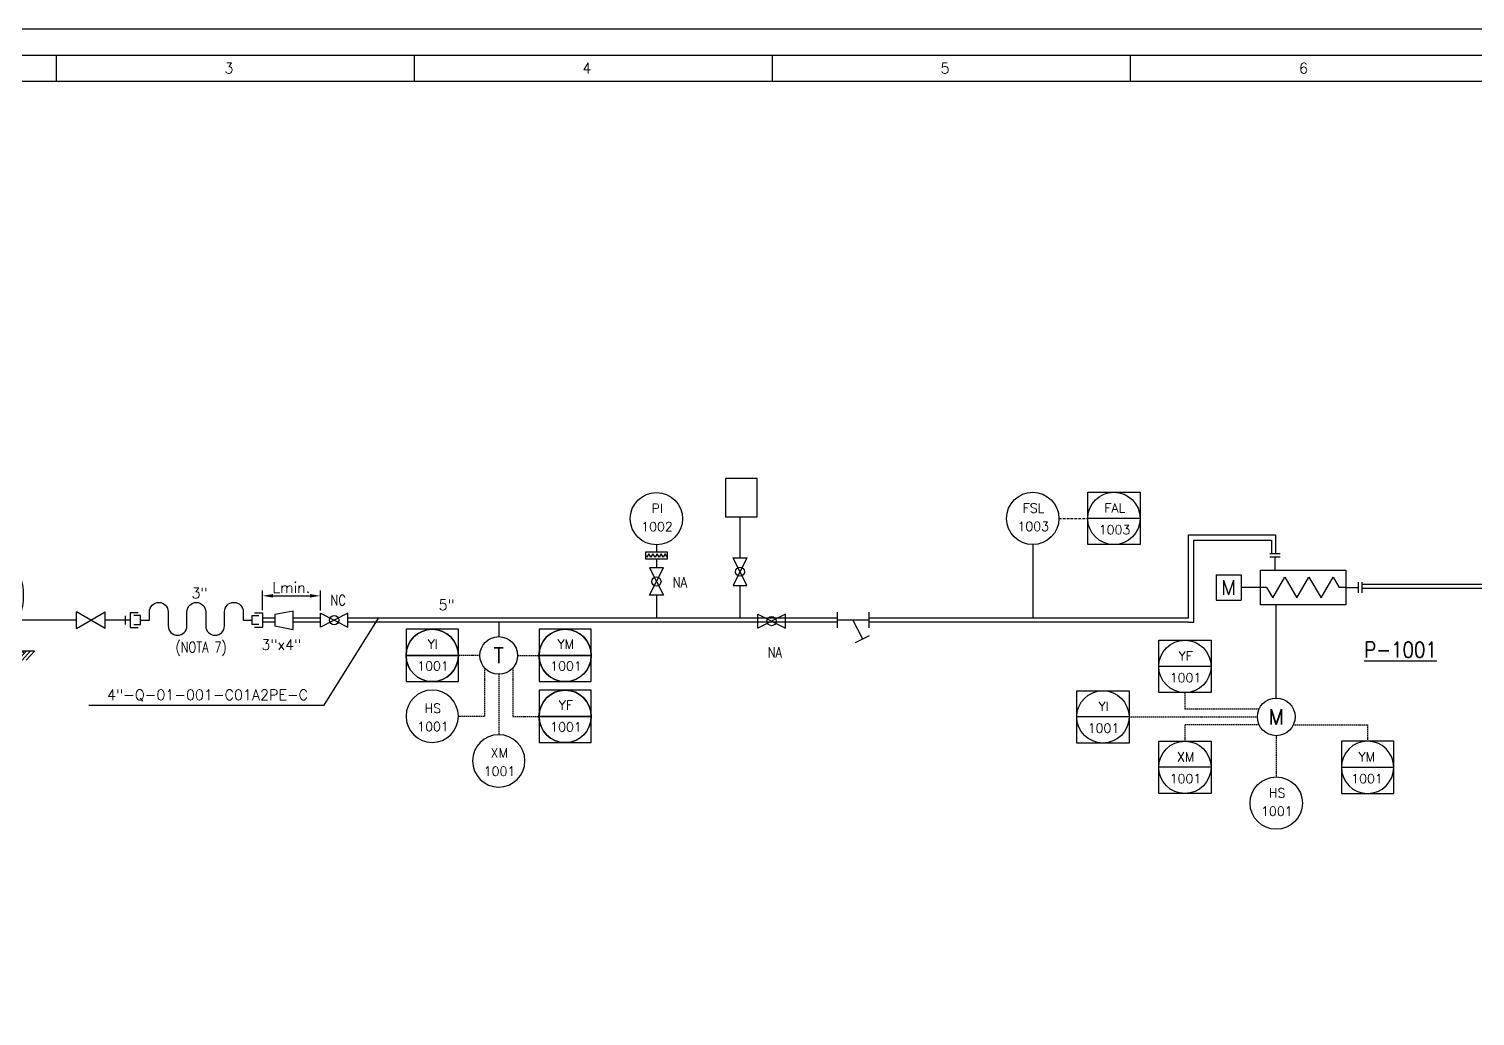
# Model space of a CAD drawing. Header units: metres. Extents: x 142 to 2995, y 1649 to 2243.
# Drawn here: x 2295.8 to 2572.2, y 2054.3 to 2243 of the extents above; entities that cross this region are included whole.
import ezdxf
from ezdxf.enums import TextEntityAlignment as Align

# ---------------------------------------------------------------- set-up
doc = ezdxf.new("R2010")
doc.units = ezdxf.units.M
doc.linetypes.add('RAYITAS', pattern=[0.375, 0.25, -0.125])
doc.linetypes.add('TRAZOS', pattern=[0.75, 0.5, -0.25])
for name, color, linetype in [('CAJETIN', 1, 'Continuous'), ('CARGACAMIONES', 7, 'Continuous'), ('COTAS', 4, 'Continuous'), ('EQUIPOS', 5, 'Continuous'), ('EQUIPOS 02', 1, 'Continuous'), ('FORMATO', 7, 'Continuous'), ('INSTRUMENTOS', 1, 'Continuous'), ('TEX', 7, 'Continuous'), ('TEX EQUIPOS', 6, 'Continuous'), ('TEXTO-VALVULAS Y ACCESORIOS', 7, 'Continuous'), ('TUBERIA', 5, 'Continuous'), ('TUBERÍA2', 1, 'TRAZOS'), ('VALVULAS Y ACCESORIOS', 1, 'Continuous')]:
    doc.layers.add(name, color=color, linetype=linetype)
doc.layers.add('TUBERÍA3', color=1, linetype='Continuous', true_color=0xff0000)
doc.styles.add('PY', font='ROMANS.shx')
doc.styles.add('PY1', font='ROMANS.shx', dxfattribs={"width": 0.8})
doc.linetypes.add('SEÑAL_MECANICA2', pattern='A,4.411183,["o",PY,S=4.130212,R=360,X=0,Y=-1.374288],0.588817,-0.374158,["",PY,S=2,R=360,X=0,Y=-0.688262],-2.183682', length=7.55784)
doc.dimstyles.new('1-5', dxfattribs={"dimtxt": 2, "dimasz": 2, "dimexe": 1, "dimexo": 0.5, "dimgap": 0.6, "dimtad": 1, "dimdec": 0, "dimlfac": 5, "dimzin": 0, "dimdsep": 46, "dimtxsty": 'PY', "dimcen": 0.7, "dimclrd": 4, "dimclre": 4, "dimclrt": 7, "dimazin": 0, "dimtfac": 1, "dimtdec": 0, "dimtofl": 0, "dimtmove": 0, "dimatfit": 3, "dimfxl": 1, "dimtolj": 1, "dimtzin": 0, "dimarcsym": 0})

# ---------------------------------------------------------------- blocks, each defined once
blk = doc.blocks.new('CAMION CISTERNA ALZ')
at = {"layer": 'CAJETIN', "color": 4, "linetype": 'RAYITAS'}
blk.add_line((38.62, 22.25), (38.62, 7.95), dxfattribs=at)
at = {"layer": 'CARGACAMIONES', "color": 4, "linetype": 'ByBlock'}
for p, q in [((55.71, 22.25), (6.06, 22.25)), ((6.06, 22.25), (6.06, 7.95)), ((17.4, 22.25), (17.4, 9.88)), ((17.83, 22.25), (17.83, 9.88)), ((33.2, 23.63), (29.46, 23.63)), ((29.46, 23.13), (29.46, 23.63)), ((33.2, 23.38), (29.46, 23.38)), ((33.2, 23.13), (29.46, 23.13)), ((29.73, 23.13), (29.73, 22.25)), ((30.12, 22.09), (30.12, 4.63)), ((32.54, 21.43), (30.12, 21.43)), ((32.54, 20.66), (30.12, 20.66)), ((32.54, 19.89), (30.12, 19.89)), ((32.54, 22.09), (32.54, 4.63)), ((32.91, 22.25), (32.91, 23.13)), ((33.2, 23.63), (33.2, 23.13)), ((43.94, 22.25), (43.94, 9.88)), ((44.37, 22.25), (44.37, 9.88)), ((55.71, 22.25), (55.71, 7.95)), ((62.23, 7.75), (62.23, 21.05)), ((62.23, 21.05), (62.83, 21.05)), ((62.83, 14.9), (62.83, 21.05)), ((67.49, 20.16), (69.67, 17.49)), ((67.79, 20.16), (67.49, 20.16)), ((69.97, 17.48), (67.79, 20.16)), ((32.54, 19.12), (30.12, 19.12)), ((32.54, 18.34), (30.12, 18.34)), ((32.54, 17.57), (30.12, 17.57)), ((32.54, 16.8), (30.12, 16.8)), ((32.54, 16.03), (30.12, 16.03)), ((65.41, 15.99), (65.41, 6.68)), ((71.82, 16.39), (65.81, 16.39)), ((65.81, 15.79), (65.81, 7.05)), ((71.82, 15.99), (66.01, 15.99)), ((69.05, 18.25), (68.14, 17.46)), ((73.15, 15.39), (73.15, 16.19)), ((73.39, 15.36), (73.23, 16.13)), ((73.53, 15.18), (73.32, 16.15)), ((74.15, 16.49), (73.52, 16.49)), ((74.18, 16.39), (73.52, 16.39)), ((75.44, 10.43), (74.12, 16.67)), ((32.54, 15.26), (30.12, 15.26)), ((32.54, 14.48), (30.12, 14.48)), ((32.54, 13.71), (30.12, 13.71)), ((32.54, 12.94), (30.12, 12.94)), ((32.54, 12.17), (30.12, 12.17)), ((62.83, 15), (62.83, 3.58)), ((62.83, 14.3), (63.22, 14.3)), ((62.83, 13.91), (63.22, 13.91)), ((62.83, 13.51), (63.22, 13.51)), ((62.83, 13.11), (63.22, 13.11)), ((62.83, 12.71), (63.22, 12.71)), ((62.83, 12.32), (63.22, 12.32)), ((62.83, 11.92), (63.22, 11.92)), ((72.2, 15.68), (73.15, 11.18)), ((72.59, 15.76), (73.06, 13.57)), ((73.06, 13.41), (73.06, 15.39)), ((73.06, 15.39), (73.35, 15.39)), ((73.35, 13.41), (73.06, 13.41)), ((73.09, 13.41), (73.55, 11.22)), ((73.15, 13.41), (73.15, 12.61)), ((73.15, 12.61), (73.55, 12.61)), ((73.35, 15.39), (73.35, 13.41)), ((74.2, 11.52), (73.69, 13.95)), ((74.3, 11.54), (73.74, 14.16)), ((7.45, 7.95), (6.06, 7.95)), ((45.78, 9.88), (7.45, 9.88)), ((7.45, 9.88), (7.45, 3.68)), ((32.54, 11.39), (30.12, 11.39)), ((32.54, 10.62), (30.12, 10.62)), ((32.54, 9.85), (30.12, 9.85)), ((32.54, 9.08), (30.12, 9.08)), ((32.54, 8.3), (30.12, 8.3)), ((45.78, 9.88), (45.78, 3.68)), ((55.71, 7.95), (45.78, 7.95)), ((48.73, 7.85), (48.73, 7.95)), ((54.49, 7.85), (54.49, 7.95)), ((62.83, 11.52), (63.22, 11.52)), ((65.41, 8.84), (62.83, 8.84)), ((73.15, 11.12), (65.81, 11.12)), ((73.15, 8.84), (65.81, 8.84)), ((66.1, 10.33), (66.1, 10.53)), ((66.1, 10.53), (66.5, 10.53)), ((66.8, 10.33), (66.1, 10.33)), ((66.8, 10.53), (66.8, 10.33)), ((73.15, 11.18), (73.15, 6.16)), ((73.55, 11.22), (73.55, 6.36)), ((74.55, 10.13), (74.55, 9.24)), ((74.64, 10.33), (74.64, 9.14)), ((75.27, 11.22), (74.69, 11.22)), ((75.29, 11.12), (74.69, 11.12)), ((75.44, 10.43), (74.74, 10.43)), ((74.74, 9.04), (75.44, 9.04)), ((75.44, 8.94), (75.24, 8.94)), ((75.44, 8.74), (75.24, 8.74)), ((75.34, 8.74), (75.34, 5.76)), ((75.44, 4.87), (75.44, 10.43)), ((75.44, 8.64), (75.54, 8.64)), ((75.54, 8.64), (75.54, 5.86)), ((75.64, 8.64), (75.54, 8.64)), ((75.64, 5.86), (75.64, 8.64)), ((7.15, 4.45), (7.15, 5.08)), ((7.15, 5.08), (7.45, 5.08)), ((7.45, 4.45), (7.15, 4.45)), ((32.54, 7.53), (30.12, 7.53)), ((32.54, 6.75), (30.12, 6.75)), ((32.54, 5.99), (30.12, 5.99)), ((32.54, 5.26), (30.12, 5.26)), ((46.74, 4.98), (45.78, 4.98)), ((46.74, 4.12), (45.78, 4.12)), ((46.74, 3.68), (46.74, 5.76)), ((46.74, 5.76), (48.29, 5.76)), ((48.23, 7.85), (48.23, 7.45)), ((54.98, 7.85), (48.23, 7.85)), ((48.23, 7.45), (51.01, 7.45)), ((50.24, 7.25), (48.23, 7.25)), ((48.23, 7.25), (48.23, 6.85)), ((48.23, 6.85), (49.44, 6.85)), ((48.43, 6.85), (48.92, 6.47)), ((49.32, 7.45), (49.32, 7.25)), ((52.3, 7.45), (54.98, 7.45)), ((54.98, 7.25), (53.07, 7.25)), ((53.87, 6.85), (54.98, 6.85)), ((53.89, 7.45), (53.89, 7.25)), ((54.78, 6.85), (54.34, 6.51)), ((54.98, 7.45), (54.98, 7.85)), ((54.98, 6.85), (54.98, 7.25)), ((55.02, 5.76), (56.27, 5.76)), ((56.27, 3.68), (56.27, 6.06)), ((56.67, 6.46), (58.95, 6.46)), ((56.97, 6.46), (56.97, 3.28)), ((57.17, 6.46), (57.17, 3.28)), ((58.95, 6.46), (58.95, 6.16)), ((59.35, 6.46), (61.44, 6.46)), ((59.35, 6.46), (59.35, 6.16)), ((60.94, 6.46), (60.94, 3.28)), ((61.14, 6.46), (61.14, 3.28)), ((61.83, 6.06), (61.83, 3.68)), ((61.83, 5.76), (62.83, 5.76)), ((62.83, 7.35), (62.63, 7.35)), ((73.35, 6.16), (72.5, 6.16)), ((72.66, 5.37), (72.66, 5.96)), ((72.66, 3.48), (72.66, 4.67)), ((72.86, 4.87), (75.64, 4.87)), ((75.44, 5.76), (75.24, 5.76)), ((75.54, 5.86), (75.44, 5.86)), ((75.54, 5.86), (75.64, 5.86)), ((75.84, 4.67), (75.84, 3.48)), ((75.84, 4.47), (76.03, 4.47)), ((76.03, 4.47), (76.03, 3.68)), ((9.49, 3.68), (7.45, 3.68)), ((9.48, 3.28), (9.87, 3.28)), ((17.32, 3.28), (17.72, 3.28)), ((18.22, 3.68), (17.71, 3.68)), ((18.56, 3.68), (17.75, 3.68)), ((18.55, 3.28), (18.94, 3.28)), ((26.39, 3.28), (26.79, 3.28)), ((45.78, 3.68), (26.78, 3.68)), ((47.54, 3.68), (46.74, 3.68)), ((47.54, 3.28), (47.93, 3.28)), ((55.38, 3.28), (55.78, 3.28)), ((56.27, 3.68), (55.77, 3.68)), ((61.44, 3.28), (56.67, 3.28)), ((62.83, 3.68), (61.83, 3.68)), ((64.12, 3.38), (63.03, 3.38)), ((63.05, 3.58), (63.05, 3.9)), ((63.05, 3.58), (64, 3.58)), ((64, 3.58), (64, 3.9)), ((64.12, 2.68), (64.12, 3.38)), ((64.62, 2.68), (64.12, 2.68)), ((64.62, 3.38), (64.62, 2.68)), ((72.86, 3.48), (72.86, 3.88)), ((72.86, 3.48), (74.05, 3.48)), ((75.64, 3.28), (72.86, 3.28)), ((74.05, 3.48), (74.05, 3.88)), ((76.03, 3.68), (75.84, 3.68))]:
    blk.add_line(p, q, dxfattribs=at)
at = {"layer": 'CARGACAMIONES', "color": 4}
for p, q in [((2.29, -2.48), (0, 0)), ((76.41, 0), (0.04, 0)), ((37.42, -1.23), (38.57, 0)), ((37.99, -1.84), (39.69, 0)), ((41.99, -2.48), (39.7, 0)), ((43.12, -2.48), (40.83, 0)), ((44.25, -2.48), (41.95, 0)), ((45.37, -2.48), (43.08, 0)), ((43.66, -0.62), (44.23, 0)), ((44.22, -1.23), (45.36, 0)), ((44.78, -1.84), (46.49, 0)), ((48.78, -2.48), (46.49, 0)), ((49.9, -2.48), (47.61, 0)), ((3.42, -2.48), (1.13, 0)), ((4.55, -2.48), (2.25, 0)), ((2.83, -0.63), (3.41, 0)), ((3.39, -1.24), (4.53, 0)), ((3.96, -1.85), (5.66, 0)), ((4.49, -2.48), (6.22, -0.61)), ((5.62, -2.49), (6.79, -1.22)), ((7.95, -2.49), (5.66, 0)), ((6.74, -2.49), (7.35, -1.83)), ((9.08, -2.49), (6.79, 0)), ((10.2, -2.49), (7.91, 0)), ((11.33, -2.49), (9.04, 0)), ((10.18, -1.24), (11.32, -0.01)), ((10.74, -1.85), (12.44, -0.01)), ((11.28, -2.49), (13.01, -0.62)), ((12.4, -2.49), (13.57, -1.23)), ((14.74, -2.49), (12.44, -0.01)), ((13.53, -2.49), (14.13, -1.84)), ((15.86, -2.49), (13.57, -0.01)), ((16.99, -2.49), (14.7, -0.01)), ((18.12, -2.49), (15.82, -0.01)), ((16.4, -0.63), (16.98, -0.01)), ((16.96, -1.24), (18.1, -0.01)), ((17.53, -1.85), (19.23, -0.01)), ((18.06, -2.49), (19.79, -0.62)), ((19.19, -2.49), (20.36, -1.23)), ((21.52, -2.49), (19.23, -0.01)), ((20.32, -2.49), (20.92, -1.84)), ((22.65, -2.49), (20.36, -0.01)), ((23.78, -2.5), (21.48, -0.01)), ((24.9, -2.5), (22.61, -0.01)), ((23.2, -0.91), (23.77, -0.28)), ((23.75, -1.25), (24.89, -0.01)), ((24.31, -1.86), (26.02, -0.01)), ((24.85, -2.5), (26.58, -0.62)), ((25.97, -2.5), (27.14, -1.23)), ((28.31, -2.5), (26.02, -0.01)), ((27.1, -2.5), (27.71, -1.84)), ((29.44, -2.5), (27.14, -0.01)), ((30.56, -2.5), (28.27, -0.02)), ((31.69, -2.5), (29.4, -0.02)), ((29.99, -0.77), (30.55, -0.14)), ((30.54, -1.25), (31.68, -0.02)), ((31.1, -1.86), (32.8, -0.02)), ((31.63, -2.5), (33.37, -0.63)), ((32.76, -2.5), (33.93, -1.24)), ((35.09, -2.5), (32.8, -0.02)), ((33.89, -2.5), (34.49, -1.85)), ((36.22, -2.5), (33.93, -0.02)), ((37.35, -2.5), (35.06, -0.02)), ((38.47, -2.5), (36.18, -0.02)), ((36.88, -0.75), (37.44, -0.12)), ((38.52, -2.48), (40.25, -0.61)), ((39.65, -2.48), (40.82, -1.22)), ((40.78, -2.48), (41.38, -1.83)), ((45.32, -2.48), (47.05, -0.61)), ((46.44, -2.48), (47.61, -1.22)), ((47.57, -2.48), (48.17, -1.83)), ((51.03, -2.48), (48.74, 0)), ((52.16, -2.48), (49.87, 0)), ((50.44, -0.63), (51.02, 0)), ((51, -1.24), (52.14, 0)), ((51.57, -1.85), (53.27, 0)), ((52.1, -2.48), (53.83, -0.61)), ((53.23, -2.49), (54.4, -1.22)), ((55.56, -2.49), (53.27, 0)), ((54.36, -2.49), (54.96, -1.83)), ((56.69, -2.49), (54.4, 0)), ((57.82, -2.49), (55.52, 0)), ((58.94, -2.49), (56.65, 0)), ((57.79, -1.24), (58.93, -0.01)), ((58.35, -1.85), (60.06, -0.01)), ((58.89, -2.49), (60.62, -0.62)), ((60.02, -2.49), (61.18, -1.23)), ((62.35, -2.49), (60.06, -0.01)), ((61.14, -2.49), (61.75, -1.84)), ((63.48, -2.49), (61.18, -0.01)), ((64.6, -2.49), (62.31, -0.01)), ((65.73, -2.49), (63.44, -0.01)), ((64.01, -0.63), (64.59, -0.01)), ((64.58, -1.24), (65.72, -0.01)), ((65.14, -1.85), (66.84, -0.01)), ((65.67, -2.49), (67.41, -0.62)), ((66.8, -2.49), (67.97, -1.23)), ((69.13, -2.49), (66.84, -0.01)), ((67.93, -2.49), (68.53, -1.84)), ((70.26, -2.49), (67.97, -0.01)), ((71.39, -2.5), (69.1, -0.01)), ((72.51, -2.5), (70.22, -0.01)), ((70.81, -0.91), (71.38, -0.28)), ((71.36, -1.25), (72.5, -0.01)), ((71.92, -1.86), (73.63, -0.01)), ((72.46, -2.5), (74.19, -0.62)), ((73.59, -2.5), (74.75, -1.23)), ((75.92, -2.5), (73.63, -0.01)), ((74.71, -2.5), (75.32, -1.84)), ((77.05, -2.5), (74.76, -0.01))]:
    blk.add_line(p, q, dxfattribs=at)
at = {"layer": 'CARGACAMIONES', "color": 4, "linetype": 'Continuous'}
blk.add_circle((27.95, 8.42), 0.718, dxfattribs=at)
at = {"layer": 'CARGACAMIONES', "color": 4, "linetype": 'ByBlock'}
for centre, radius in [((13.55, 3.38), 3.38), ((13.55, 3.38), 0.794), ((13.55, 3.98), 0.0993), ((22.62, 3.38), 3.38), ((22.62, 3.38), 0.794), ((22.62, 3.98), 0.0993), ((51.61, 3.38), 3.38), ((51.61, 3.38), 0.794), ((51.61, 3.98), 0.0993), ((59.15, 6.46), 0.199), ((68.69, 3.48), 3.38), ((68.69, 3.48), 0.794), ((68.27, 3.9), 0.0993), ((68.69, 4.07), 0.0993), ((69.11, 3.9), 0.0993), ((12.95, 3.38), 0.0993), ((13.13, 3.8), 0.0993), ((13.13, 2.96), 0.0993), ((13.55, 3.38), 0.397), ((13.55, 2.78), 0.0993), ((13.97, 3.8), 0.0993), ((13.97, 2.96), 0.0993), ((14.14, 3.38), 0.0993), ((22.02, 3.38), 0.0993), ((22.2, 3.8), 0.0993), ((22.2, 2.96), 0.0993), ((22.62, 3.38), 0.397), ((22.62, 2.78), 0.0993), ((23.04, 3.8), 0.0993), ((23.04, 2.96), 0.0993), ((23.21, 3.38), 0.0993), ((51.01, 3.38), 0.0993), ((51.19, 3.8), 0.0993), ((51.19, 2.96), 0.0993), ((51.61, 3.38), 0.397), ((51.61, 2.78), 0.0993), ((52.03, 3.8), 0.0993), ((52.03, 2.96), 0.0993), ((52.2, 3.38), 0.0993), ((68.09, 3.48), 0.0993), ((68.27, 3.06), 0.0993), ((68.69, 3.48), 0.397), ((68.69, 2.88), 0.0993), ((69.11, 3.06), 0.0993), ((69.28, 3.48), 0.0993)]:
    blk.add_circle(centre, radius, dxfattribs=at)
for centre, radius, start, end in [((13.25, 16.31), 10.04, 157.5177, 170.2727), ((8.8, 18.15), 5.23, 135.0251, 157.5177), ((6.06, 20.89), 1.36, 90, 135.0251), ((55.71, 20.89), 1.36, 44.9749, 90), ((52.97, 18.15), 5.23, 22.4823, 44.9749), ((48.52, 16.31), 10.04, 9.7273, 22.4823), ((20.34, 15.1), 17.24, 170.2727, 180), ((41.43, 15.1), 17.24, 360, 9.7273), ((64.81, 15), 1.99, 90, 180), ((69.28, -2.39), 19.88, 77.0128, 102.9872), ((65.81, 15.99), 0.397, 90, 180), ((66.01, 15.79), 0.199, 90, 180), ((69.75, 17.67), 0.0993, 0, 180), ((69.75, 17.67), 0.0993, 180, 0), ((71.82, 15.59), 0.794, 11.9442, 90), ((71.82, 15.59), 0.397, 11.9442, 90), ((73.52, 16.19), 0.298, 90, 191.9761), ((73.52, 16.19), 0.199, 90, 191.9761), ((73.73, 16.59), 0.397, 11.9761, 90), ((20.34, 15.1), 17.24, 180, 189.7273), ((13.25, 13.88), 10.04, 189.7273, 202.4823), ((48.52, 13.88), 10.04, 337.5177, 350.2727), ((41.43, 15.1), 17.24, 350.2727, 0), ((72.36, 14.4), 1.4, 315, 45), ((8.8, 12.04), 5.23, 202.4823, 224.9749), ((6.06, 9.3), 1.36, 224.9749, 270), ((55.71, 9.3), 1.36, 270, 315.0251), ((52.97, 12.04), 5.23, 315.0251, 337.5177), ((68.74, 3.48), 4.62, 31.8706, 181.3804), ((74.69, 11.62), 0.497, 191.9761, 270), ((74.69, 11.62), 0.397, 191.9761, 270), ((74.74, 10.33), 0.0993, 90, 180), ((74.74, 9.14), 0.0993, 180, 270), ((13.6, 3.38), 4.12, 358.6196, 181.3804), ((13.6, 3.38), 3.72, 358.4724, 181.5276), ((13.55, 3.38), 2.98, 90, 270), ((13.55, 3.38), 0.993, 90, 270), ((13.55, 3.38), 2.98, 270, 90), ((13.55, 3.38), 0.993, 270, 90), ((22.67, 3.38), 4.12, 358.6196, 181.3804), ((22.67, 3.38), 3.72, 358.4724, 181.5276), ((22.62, 3.38), 2.98, 90, 270), ((22.62, 3.38), 0.993, 90, 270), ((22.62, 3.38), 2.98, 270, 90), ((22.62, 3.38), 0.993, 270, 90), ((51.66, 3.38), 4.12, 358.6196, 181.3804), ((51.66, 3.38), 3.72, 358.4724, 181.5276), ((51.61, 3.38), 2.98, 90, 270), ((51.61, 3.38), 0.993, 90, 270), ((51.61, 3.38), 2.98, 270, 90), ((51.61, 3.38), 0.993, 270, 90), ((56.67, 6.06), 0.397, 90, 180), ((59.15, 6.16), 0.199, 180, 0), ((61.44, 6.06), 0.397, 0, 90), ((62.63, 7.75), 0.397, 180, 270), ((63.52, 3.42), 0.674, 45, 135), ((68.74, 3.48), 4.12, 17.5788, 181.3804), ((68.69, 3.48), 2.98, 90, 270), ((68.69, 3.48), 0.993, 90, 270), ((68.69, 3.48), 2.98, 270, 90), ((68.69, 3.48), 0.993, 270, 90), ((72.66, 5.66), 0.298, 270, 90), ((72.86, 4.67), 0.199, 90, 180), ((73.45, 3.28), 0.843, 45, 135), ((68.74, 3.48), 4.62, 17.5788, 25.7368), ((73.35, 6.36), 0.199, 270, 0), ((75.64, 4.67), 0.199, 0, 90), ((56.67, 3.68), 0.397, 180, 270), ((61.44, 3.68), 0.397, 270, 0), ((63.03, 3.58), 0.199, 180, 270), ((72.86, 3.48), 0.199, 180, 270), ((75.64, 3.48), 0.199, 270, 0)]:
    blk.add_arc(centre, radius, start, end, dxfattribs=at)
at = {"layer": 'CARGACAMIONES', "color": 4}
for start, end in [(357.7085, 177.7085), (177.7085, 357.7085)]:
    blk.add_arc((74.79, -1.38), 0.0145, start, end, dxfattribs=at)
blk = doc.blocks.new('VALV GLOB-V')
at = {"layer": 'INSTRUMENTOS', "color": 1, "flags": 128}
blk.add_lwpolyline([(5.7, -1.43), (5.7, 1.43), (0, -1.43), (0, 1.43)], close=True, dxfattribs=at)
at = {"layer": 'INSTRUMENTOS', "color": 1}
blk.add_circle((2.85, 0), 0.95, dxfattribs=at)
at = {"layer": 'INSTRUMENTOS', "color": 7, "linetype": 'SEÑAL_MECANICA2', "style": 'PY'}
blk.add_attdef('REF.', text='', height=2, dxfattribs=at).set_placement((3, -3.37), align=Align.MIDDLE)
blk = doc.blocks.new('*D58')
at = {"layer": 'COTAS', "color": 4, "lineweight": -2, "transparency": 16777216}
for p, q in [((2340.44, 2131.89), (2340.44, 2135.62)), ((2342.44, 2134.62), (2349.51, 2134.62)), ((2351.51, 2131.79), (2351.51, 2135.62))]:
    blk.add_line(p, q, dxfattribs=at)
at = {"layer": 'COTAS', "color": 4, "transparency": 16777216}
for points in [[(2342.44, 2134.95), (2342.44, 2134.29), (2340.44, 2134.62)], [(2349.51, 2134.95), (2349.51, 2134.29), (2351.51, 2134.62)]]:
    blk.add_solid(points, dxfattribs=at)
at = {"layer": 'DEFPOINTS', "color": 0, "transparency": 16777216}
for p in [(2351.51, 2134.62), (2340.44, 2131.39), (2351.51, 2131.29)]:
    blk.add_point(p, dxfattribs=at)
at = {"layer": 'COTAS', "color": 7, "transparency": 16777216, "insert": (2345.97, 2136.22), "char_height": 2, "attachment_point": 5, "style": 'PY'}
blk.add_mtext('\\A1;Lmin.', dxfattribs=at)
blk = doc.blocks.new('MANG-VAL')
at = {"layer": 'INSTRUMENTOS', "color": 1}
for p, q in [((0, 1.5), (0, -1.5)), ((6, 0), (0, 0)), ((3, 0), (4.8, -3.6)), ((6, 1.5), (6, -1.5)), ((3.46, -4.27), (6.14, -2.93))]:
    blk.add_line(p, q, dxfattribs=at)
blk = doc.blocks.new('SEÑAL CIR')
at = {"color": 1}
blk.add_circle((0, 5.7), 5.7, dxfattribs=at)
at = {"layer": 'INSTRUMENTOS', "linetype": 'Continuous', "style": 'PY', "flags": 4}
for p in [(0.18, 6.94), (0.13, 2.95)]:
    blk.add_attdef('---', text='', height=2, dxfattribs=at).set_placement(p, align=Align.CENTER)
blk = doc.blocks.new('REDUCCION')
at = {"color": 1}
for p, q in [((0, 2), (0, -2)), ((4, 1.25), (0, 2)), ((4, -1.25), (4, 1.25)), ((0, -2), (4, -1.25))]:
    blk.add_line(p, q, dxfattribs=at)
at = {"style": 'PY1', "width": 0.8}
blk.add_attdef('.', text='', height=2, dxfattribs=at).set_placement((2, -3.65), align=Align.MIDDLE)
blk = doc.blocks.new('DIAFRAGMA')
at = {"layer": 'INSTRUMENTOS', "color": 1, "ltscale": 0.1, "flags": 128}
blk.add_lwpolyline([(0, -2.25), (0, 2.25), (1.5, 2.25), (1.5, -2.25)], close=True, dxfattribs=at)
blk.add_lwpolyline([(0.46, -2.25), (1.12, -1.86), (0.38, -1.43), (1.12, -1), (0.38, -0.56), (1.12, -0.13), (0.38, 0.3), (1.12, 0.73), (0.38, 1.17), (1.12, 1.6), (0.38, 2.03), (0.75, 2.25)], dxfattribs=at)
blk = doc.blocks.new('SEÑAL CIRCU MARCO')
at = {"color": 1, "linetype": 'Continuous', "ltscale": 0.5}
blk.add_line((5.7, 5.7), (-5.7, 5.7), dxfattribs=at)
at = {"color": 1, "flags": 128}
blk.add_lwpolyline([(5.7, 0), (-5.7, 0), (-5.7, 11.4), (5.7, 11.4)], close=True, dxfattribs=at)
at = {"color": 1}
blk.add_circle((0, 5.7), 5.7, dxfattribs=at)
at = {"style": 'PY'}
for tag, p in [('XXX', (0.18, 7.98)), ('YYY', (0.13, 3.24))]:
    blk.add_attdef(tag, text='', height=2, dxfattribs=at).set_placement(p, align=Align.MIDDLE)
blk = doc.blocks.new('MARCO-A1')
at = {"layer": 'FORMATO', "color": 5}
for p, q in [((146.83, 589), (146.83, 584)), ((215.25, 589), (215.25, 584)), ((283.67, 589), (283.67, 584)), ((352.08, 589), (352.08, 584))]:
    blk.add_line(p, q, dxfattribs=at)
at = {"layer": 'FORMATO', "color": 1}
blk.add_lwpolyline([(0, 594), (841, 594), (841, 0), (0, 0)], close=True, dxfattribs=at)
at = {"layer": 'FORMATO', "color": 5}
blk.add_lwpolyline([(5, 589), (836, 589), (836, 5), (5, 5)], close=True, dxfattribs=at)
at = {"layer": 'FORMATO', "color": 8, "linetype": 'Continuous'}
blk.add_lwpolyline([(10, 584), (831, 584), (831, 10), (10, 10)], close=True, dxfattribs=at)
at = {"layer": 'FORMATO', "color": 1, "style": 'PY'}
for s, p in [('3', (178.99, 585.5)), ('4', (247.4, 585.5)), ('5', (315.82, 585.5)), ('6', (384.34, 585.5))]:
    blk.add_text(s, height=2, dxfattribs=at).set_placement(p)
blk = doc.blocks.new('BOMBA VOLUMETRICA')
at = {"layer": 'EQUIPOS', "linetype": 'Continuous'}
for p, q in [((0, -3.12), (0, -0.67)), ((-11.27, -4.05), (-11.27, -8.85)), ((-11.27, -4.05), (-6.47, -4.05)), ((-6.47, -4.05), (-6.47, -8.85)), ((-0.45, -8.45), (1.86, -4.45)), ((1.86, -4.45), (4.17, -8.45)), ((4.17, -8.45), (6.48, -4.45)), ((6.48, -4.45), (8.79, -8.45)), ((8.79, -8.45), (11.1, -4.45)), ((11.1, -4.45), (12.25, -6.45)), ((-1.61, -6.45), (-6.47, -6.45)), ((-1.61, -6.45), (-0.45, -8.45)), ((13.52, -6.45), (12.25, -6.45)), ((13.52, -6.45), (15.97, -6.45)), ((-11.27, -8.85), (-6.47, -8.85))]:
    blk.add_line(p, q, dxfattribs=at)
at = {"layer": 'EQUIPOS', "linetype": 'Continuous', "flags": 128}
blk.add_lwpolyline([(-2.78, -3.12), (13.52, -3.12), (13.52, -9.79), (-2.78, -9.79)], close=True, dxfattribs=at)
at = {"layer": 'VALVULAS Y ACCESORIOS', "ltscale": 0.1}
for p, q in [((1, 0), (-1, 0)), ((1, -0.67), (-1, -0.67)), ((15.97, -7.45), (15.97, -5.45)), ((16.64, -7.45), (16.64, -5.45))]:
    blk.add_line(p, q, dxfattribs=at)
at = {"layer": 'EQUIPOS 02', "style": 'PY'}
blk.add_text('M', height=2.8, dxfattribs=at).set_placement((-8.87, -6.45), align=Align.MIDDLE)
at = {"layer": 'TEX EQUIPOS', "linetype": 'Continuous', "style": 'PY1', "width": 0.8}
blk.add_attdef('REF_EQUIPO', text='', height=3, dxfattribs=at).set_placement((2.35, -13.59), align=Align.MIDDLE_CENTER)

msp = doc.modelspace()

# ---------------------------------------------------------------- linework, layer by layer
at = {"color": 1}
for p, q in [((2487.63, 2144.41), (2487.63, 2130.38)), ((2415.73, 2144.36), (2415.73, 2143)), ((2415.73, 2141.65), (2415.73, 2139.98)), ((2415.73, 2134.72), (2415.73, 2130.38)), ((2310.41, 2128.39), (2304.9, 2131.58)), ((2304.9, 2128.39), (2310.41, 2131.58)), ((2304.9, 2128.39), (2304.9, 2131.58)), ((2310.41, 2128.39), (2310.41, 2131.58)), ((2314.27, 2129.13), (2314.27, 2130.8)), ((2534.16, 2115.09), (2534.16, 2132.87)), ((2304.9, 2129.99), (2277.36, 2129.99)), ((2315.18, 2129.97), (2310.41, 2129.97))]:
    msp.add_line(p, q, dxfattribs=at)
at = {"color": 5}
for p, q in [((2517.37, 2130.38), (2517.37, 2146.3)), ((2517.37, 2146.3), (2534.04, 2146.3)), ((2534.04, 2146.3), (2534.04, 2142.66))]:
    msp.add_line(p, q, dxfattribs=at)
at = {"color": 4}
for p, q in [((2518.42, 2129.58), (2518.42, 2145.26)), ((2518.42, 2145.26), (2533.26, 2145.26)), ((2533.26, 2145.26), (2533.26, 2142.66)), ((2517.37, 2129.58), (2518.42, 2129.58))]:
    msp.add_line(p, q, dxfattribs=at)
for p, q in [((2352.27, 2113.73), (2362.62, 2130.38)), ((2307.27, 2113.73), (2352.27, 2113.73))]:
    msp.add_line(p, q)
at = {"color": 1, "flags": 128}
for points in [[(2316.68, 2131.39), (2315.18, 2131.39), (2315.18, 2128.54), (2316.68, 2128.54)], [(2338.94, 2131.39), (2340.44, 2131.39), (2340.44, 2128.54), (2338.94, 2128.54)]]:
    msp.add_lwpolyline(points, dxfattribs=at)
at = {"color": 1}
for centre in [(2385.59, 2123.22), (2534.17, 2111.49)]:
    msp.add_circle(centre, 3.6, dxfattribs=at)
at = {"layer": 'INSTRUMENTOS', "color": 1, "ltscale": 0.1, "flags": 128}
for points in [[(2315.85, 2129.11), (2317.14, 2129.11), (2317.14, 2130.84), (2315.85, 2130.84)], [(2339.78, 2129.11), (2338.48, 2129.11), (2338.48, 2130.84), (2339.78, 2130.84)]]:
    msp.add_lwpolyline(points, dxfattribs=at)
at = {"layer": 'TUBERIA', "color": 5, "linetype": 'Continuous'}
for p, q in [((2550.55, 2136.84), (2665.66, 2136.84)), ((2342.8, 2130.38), (2340.44, 2130.38)), ((2351.51, 2130.38), (2346.31, 2130.38)), ((2450.29, 2130.38), (2356.77, 2130.38)), ((2474.74, 2130.38), (2456.29, 2130.38)), ((2499.6, 2130.38), (2474.74, 2130.38)), ((2517.37, 2130.38), (2499.6, 2130.38))]:
    msp.add_line(p, q, dxfattribs=at)
at = {"layer": 'TUBERIA', "color": 4, "linetype": 'Continuous'}
for p, q in [((2665.66, 2136.04), (2550.55, 2136.04)), ((2342.8, 2129.58), (2340.44, 2129.58)), ((2351.51, 2129.58), (2346.31, 2129.58)), ((2450.29, 2129.58), (2356.77, 2129.58)), ((2474.74, 2129.58), (2456.29, 2129.58)), ((2499.6, 2129.58), (2474.74, 2129.58)), ((2517.37, 2129.58), (2499.6, 2129.58))]:
    msp.add_line(p, q, dxfattribs=at)
at = {"layer": 'TUBERIA', "color": 1, "linetype": 'TRAZOS', "ltscale": 0.5}
for p, q in [((2506.04, 2111.49), (2530.57, 2111.49)), ((2534.17, 2107.89), (2534.17, 2100))]:
    msp.add_line(p, q, dxfattribs=at)
at = {"layer": 'TUBERIA', "color": 4, "linetype": 'Continuous'}
msp.add_lwpolyline([(2428.95, 2149.71), (2435.01, 2149.71), (2435.01, 2157.02), (2428.95, 2157.02)], close=True, dxfattribs=at)
for points in [[(2431.71, 2141.86), (2431.71, 2149.73)], [(2431.71, 2130.38), (2431.71, 2136.59)]]:
    msp.add_lwpolyline(points, dxfattribs=at)
at = {"layer": 'TUBERIA', "color": 5, "linetype": 'Continuous', "flags": 128}
msp.add_lwpolyline([(2317.14, 2129.98), (2318.85, 2129.98), (2318.85, 2131.57, -1), (2322.43, 2131.57), (2322.43, 2128.88, 1), (2326.02, 2128.88), (2326.02, 2131.57, -1), (2329.6, 2131.57), (2329.6, 2128.88, 1), (2333.19, 2128.88), (2333.19, 2131.57, -1), (2336.78, 2131.57), (2336.78, 2129.98), (2338.48, 2129.98)], format="xyb", dxfattribs=at)
at = {"layer": 'TUBERÍA2'}
msp.add_lwpolyline([(2492.63, 2149.41), (2498.16, 2149.41)], dxfattribs=at)
at = {"layer": 'TUBERÍA2', "ltscale": 0.5}
for points in [[(2381.99, 2123.22), (2377.88, 2123.22)], [(2389.19, 2123.22), (2393.3, 2123.22)], [(2382.88, 2120.85), (2382.88, 2111.58), (2377.88, 2111.58)], [(2385.59, 2119.62), (2385.59, 2108.07)], [(2388.3, 2120.85), (2388.3, 2111.58), (2393.3, 2111.58)]]:
    msp.add_lwpolyline(points, dxfattribs=at)
at = {"layer": 'TUBERÍA2', "color": 1, "ltscale": 0.5}
for points in [[(2516.71, 2116.13), (2516.71, 2113.02), (2530.91, 2113.02)], [(2530.91, 2109.95), (2516.71, 2109.95), (2516.71, 2106.85)], [(2537.42, 2109.95), (2551.62, 2109.95), (2551.62, 2106.85)]]:
    msp.add_lwpolyline(points, dxfattribs=at)
at = {"layer": 'TUBERÍA3'}
for points in [[(2385.59, 2129.58), (2385.59, 2126.82)], [(2367.88, 2123.22), (2377.88, 2123.22)], [(2393.3, 2123.22), (2403.29, 2123.22)], [(2393.3, 2111.58), (2403.29, 2111.58)]]:
    msp.add_lwpolyline(points, dxfattribs=at)
for centre in [(2372.88, 2123.22), (2398.29, 2123.22), (2398.29, 2111.58)]:
    msp.add_circle(centre, 5, dxfattribs=at)

# ---------------------------------------------------------------- block references
msp.add_blockref('MARCO-A1', (2154.19, 1648.95))
at = {"linetype": 'Continuous'}
ref = msp.add_blockref('SEÑAL CIR', (2415.73, 2144.36), dxfattribs=dict(at, xscale=0.8771000000000412, yscale=0.8771000000000412, zscale=0.8771000000000412))
ref.add_attrib('---', 'PI', dxfattribs={"layer": 'INSTRUMENTOS', "color": 7, "linetype": 'Continuous', "height": 1.754, "style": 'PY'}).set_placement((2415.88, 2150.45), align=Align.CENTER)
ref.add_attrib('---', '1002', dxfattribs={"layer": 'INSTRUMENTOS', "color": 7, "linetype": 'Continuous', "height": 1.754, "style": 'PY'}).set_placement((2415.84, 2146.95), align=Align.CENTER)
ref = msp.add_blockref('SEÑAL CIR', (2487.63, 2144.41), dxfattribs=dict(at, xscale=0.8771000000000412, yscale=0.8771000000000412, zscale=0.8771000000000412))
ref.add_attrib('---', 'FSL', dxfattribs={"layer": 'INSTRUMENTOS', "color": 7, "linetype": 'Continuous', "height": 1.754, "style": 'PY'}).set_placement((2487.79, 2150.5), align=Align.CENTER)
ref.add_attrib('---', '1003', dxfattribs={"layer": 'INSTRUMENTOS', "color": 7, "linetype": 'Continuous', "height": 1.754, "style": 'PY'}).set_placement((2487.74, 2147), align=Align.CENTER)
at = {"xscale": 0.8771000000000412, "yscale": 0.8771000000000412, "zscale": 0.8771000000000412}
for p, values in [((2503.15, 2144.41), {'XXX': 'FAL', 'YYY': '1003'}), ((2516.71, 2116.13), {'XXX': 'YF', 'YYY': '1001'}), ((2501.04, 2106.49), {'XXX': 'YI', 'YYY': '1001'}), ((2516.71, 2096.85), {'XXX': 'XM', 'YYY': '1001'})]:
    msp.add_blockref('SEÑAL CIRCU MARCO', p, dxfattribs=at).add_auto_attribs(values)
at = {"color": 1, "linetype": 'Continuous', "xscale": 0.8999999999999772, "yscale": 0.8999999999999772, "zscale": 0.8999999999999772, "rotation": 90}
msp.add_blockref('DIAFRAGMA', (2415.73, 2141.65), dxfattribs=at)
at = {"linetype": 'Continuous'}
for p, xscale, yscale, zscale, rotation in [((2431.71, 2141.86), 0.9232631578947803, 0.9232631578947803, 0.9232631578947803, 270), ((2415.73, 2134.72), 0.9232631578947804, 0.9232631578947804, 0.9232631578947804, 90)]:
    msp.add_blockref('VALV GLOB-V', p, dxfattribs=dict(at, xscale=xscale, yscale=yscale, zscale=zscale, rotation=rotation))
for name, p in [('BOMBA VOLUMETRICA', (2533.94, 2142.66)), ('MANG-VAL', (2450.29, 2129.98)), ('MANG-VAL', (2450.29, 2129.98))]:
    msp.add_blockref(name, p, dxfattribs=at)
at = {"linetype": 'Continuous', "xscale": 0.9232631578946666, "yscale": 0.9232631578946666, "zscale": 0.9232631578946666}
for p in [(2351.51, 2129.98), (2435.1, 2129.79)]:
    msp.add_blockref('VALV GLOB-V', p, dxfattribs=at)
ref = msp.add_blockref('SEÑAL CIRCU MARCO', (2372.88, 2128.22), dxfattribs=dict(xscale=-0.8771000000000412, yscale=0.8771000000000412, zscale=0.8771000000000412, rotation=180))
ref.add_attrib('XXX', '1001', dxfattribs={"height": 1.754, "style": 'PY'}).set_placement((2373.04, 2121.22), align=Align.MIDDLE)
ref.add_attrib('YYY', 'YI', dxfattribs={"height": 1.754, "style": 'PY'}).set_placement((2372.99, 2125.38), align=Align.MIDDLE)
ref = msp.add_blockref('SEÑAL CIRCU MARCO', (2398.29, 2128.22), dxfattribs=dict(xscale=-0.8771000000000412, yscale=0.8771000000000412, zscale=0.8771000000000412, rotation=180))
ref.add_attrib('XXX', '1001', dxfattribs={"height": 1.754, "style": 'PY'}).set_placement((2398.45, 2121.22), align=Align.MIDDLE)
ref.add_attrib('YYY', 'YM', dxfattribs={"height": 1.754, "style": 'PY'}).set_placement((2398.41, 2125.38), align=Align.MIDDLE)
at = {"linetype": 'Continuous'}
ref = msp.add_blockref('SEÑAL CIR', (2372.88, 2116.61), dxfattribs=dict(at, xscale=-0.8771000000000412, yscale=0.8771000000000412, zscale=0.8771000000000412, rotation=180))
ref.add_attrib('---', '1001', dxfattribs={"layer": 'INSTRUMENTOS', "color": 7, "linetype": 'Continuous', "height": 1.754, "style": 'PY'}).set_placement((2373.04, 2108.77), align=Align.CENTER)
ref.add_attrib('---', 'HS', dxfattribs={"layer": 'INSTRUMENTOS', "color": 7, "linetype": 'Continuous', "height": 1.754, "style": 'PY'}).set_placement((2372.99, 2112.26), align=Align.CENTER)
ref = msp.add_blockref('SEÑAL CIRCU MARCO', (2398.29, 2116.58), dxfattribs=dict(xscale=-0.8771000000000412, yscale=0.8771000000000412, zscale=0.8771000000000412, rotation=180))
ref.add_attrib('XXX', '1001', dxfattribs={"height": 1.754, "style": 'PY'}).set_placement((2398.45, 2109.58), align=Align.MIDDLE)
ref.add_attrib('YYY', 'YF', dxfattribs={"height": 1.754, "style": 'PY'}).set_placement((2398.41, 2113.74), align=Align.MIDDLE)
ref = msp.add_blockref('SEÑAL CIR', (2385.59, 2108.07), dxfattribs=dict(at, xscale=-0.8771000000000412, yscale=0.8771000000000412, zscale=0.8771000000000412, rotation=180))
ref.add_attrib('---', '1001', dxfattribs={"layer": 'INSTRUMENTOS', "color": 7, "linetype": 'Continuous', "height": 1.754, "style": 'PY'}).set_placement((2385.75, 2100.23), align=Align.CENTER)
ref.add_attrib('---', 'XM', dxfattribs={"layer": 'INSTRUMENTOS', "color": 7, "linetype": 'Continuous', "height": 1.754, "style": 'PY'}).set_placement((2385.7, 2103.73), align=Align.CENTER)
ref = msp.add_blockref('SEÑAL CIRCU MARCO', (2551.62, 2096.85), dxfattribs=dict(xscale=-0.8771000000000412, yscale=0.8771000000000412, zscale=0.8771000000000412))
ref.add_attrib('XXX', 'YM', dxfattribs={"height": 1.754, "style": 'PY'}).set_placement((2551.46, 2103.85), align=Align.MIDDLE)
ref.add_attrib('YYY', '1001', dxfattribs={"height": 1.754, "style": 'PY'}).set_placement((2551.51, 2099.69), align=Align.MIDDLE)
ref = msp.add_blockref('SEÑAL CIR', (2534.17, 2090.01), dxfattribs=dict(at, xscale=0.8771000000000412, yscale=0.8771000000000412, zscale=0.8771000000000412))
ref.add_attrib('---', 'HS', dxfattribs={"layer": 'INSTRUMENTOS', "color": 7, "linetype": 'Continuous', "height": 1.754, "style": 'PY'}).set_placement((2534.33, 2096.09), align=Align.CENTER)
ref.add_attrib('---', '1001', dxfattribs={"layer": 'INSTRUMENTOS', "color": 7, "linetype": 'Continuous', "height": 1.754, "style": 'PY'}).set_placement((2534.28, 2092.59), align=Align.CENTER)
at = {"layer": 'INSTRUMENTOS', "color": 252, "linetype": 'Continuous', "xscale": -0.7000000000000455, "yscale": 0.7000000000000455, "zscale": 0.7}
msp.add_blockref('CAMION CISTERNA ALZ', (2296.92, 2124.09), dxfattribs=at)
at = {"layer": 'TUBERIA', "color": 5, "linetype": 'Continuous', "xscale": 0.8770999999999276, "yscale": 0.8770999999999276, "zscale": 0.8770999999999276, "rotation": 180}
msp.add_blockref('REDUCCION', (2346.31, 2129.96), dxfattribs=at)

# ---------------------------------------------------------------- texts
at = {"color": 7, "style": 'PY'}
for s, p in [('T', (2385.59, 2123.22)), ('M', (2534.17, 2111.49))]:
    msp.add_text(s, height=2.92, dxfattribs=at).set_placement(p, align=Align.MIDDLE)
at = {"layer": 'EQUIPOS', "color": 6, "linetype": 'Continuous', "style": 'PY', "width": 0.85}
msp.add_text('%%UP-1001', height=3, dxfattribs=at).set_placement((2557.92, 2122.81), align=Align.CENTER)
at = {"layer": 'TEX', "color": 7, "char_height": 2, "width": 28.6036, "attachment_point": 5, "style": 'PY1'}
for s, insert in [('NA', (2420.21, 2137.18)), ('NC', (2354.9, 2133.79)), ('(NOTA 7)', (2328.71, 2124.47)), ('NA', (2438.34, 2123.81))]:
    msp.add_mtext(s, dxfattribs=dict(at, insert=insert))
at = {"layer": 'TEXTO-VALVULAS Y ACCESORIOS', "style": 'PY'}
for s, p in [('3"', (2328.43, 2134.17)), ('5"', (2375.65, 2131.9)), ('3"x4"', (2344.05, 2124.29)), ('4"-Q-01-001-C01A2PE-C', (2329.95, 2114.69))]:
    msp.add_text(s, height=2, dxfattribs=at).set_placement(p, align=Align.CENTER)

# ---------------------------------------------------------------- dimensions: what is measured, and where the dimension line sits
at = {"layer": 'COTAS', "color": 1}
dim = msp.add_linear_dim(base=(2351.51, 2134.62), p1=(2340.44, 2131.39), p2=(2351.51, 2131.29), text='Lmin.', dimstyle='1-5', dxfattribs=at)
dim.commit()
dim.dimension.update_dxf_attribs({"geometry": '*D58', "text_midpoint": (2345.97, 2136.22)})

doc.saveas('drawing.dxf')
